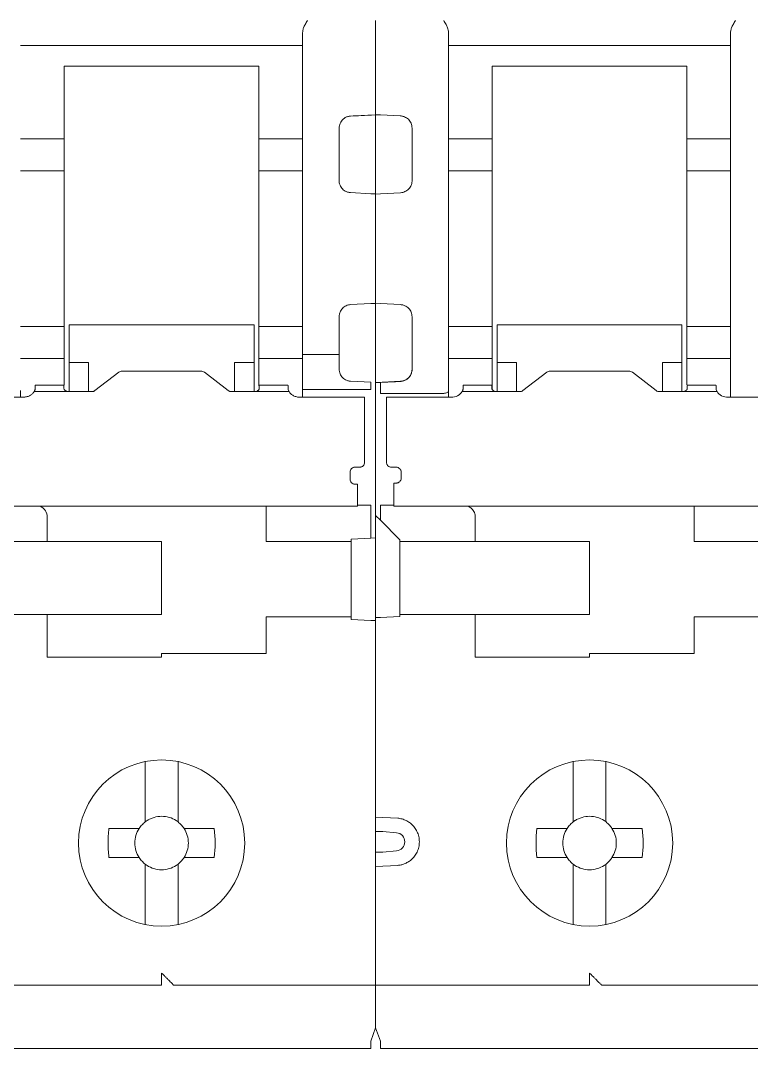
# Model space of a CAD drawing. Header units: millimetres. Extents: x 1359 to 3577, y 1336 to 3557.
# Drawn here: x 1697.07 to 1727.13, y 2922.51 to 2964.79 of the extents above; entities that cross this region are included whole.
import ezdxf

# ---------------------------------------------------------------- set-up
doc = ezdxf.new("R2010")
doc.units = ezdxf.units.MM
doc.layers.add('000-PI-Oprema', color=30, linetype='Continuous', lineweight=5)

msp = doc.modelspace()

# ---------------------------------------------------------------- linework, layer by layer
at = {"layer": '000-PI-Oprema', "color": 0, "lineweight": 0}
for p, q in [((1708.671, 2963.758), (1697.071, 2963.758)), ((1714.671, 2963.758), (1726.271, 2963.758)), ((1698.871, 2962.088), (1698.871, 2962.912)), ((1706.871, 2962.912), (1698.871, 2962.912)), ((1706.871, 2962.912), (1706.871, 2962.088)), ((1716.471, 2962.912), (1724.471, 2962.912)), ((1698.871, 2962.088), (1698.871, 2959.923)), ((1706.871, 2959.923), (1706.871, 2962.088)), ((1711.717, 2960.913), (1711.689, 2960.914)), ((1711.871, 2960.908), (1711.717, 2960.913)), ((1712.697, 2960.867), (1711.871, 2960.91)), ((1711.871, 2960.908), (1711.871, 2960.91)), ((1712.697, 2960.861), (1712.697, 2960.867)), ((1711.671, 2957.654), (1711.671, 2960.531)), ((1711.671, 2960.53), (1711.671, 2957.656)), ((1697.071, 2959.923), (1698.871, 2959.923)), ((1698.871, 2959.923), (1698.871, 2958.612)), ((1706.871, 2958.612), (1706.871, 2959.923)), ((1706.871, 2959.923), (1708.671, 2959.923)), ((1714.671, 2959.923), (1716.471, 2959.923)), ((1726.271, 2959.923), (1724.471, 2959.923)), ((1698.871, 2958.612), (1697.071, 2958.612)), ((1698.871, 2958.612), (1698.871, 2952.2)), ((1706.871, 2952.2), (1706.871, 2958.612)), ((1708.671, 2958.612), (1706.871, 2958.612)), ((1714.671, 2958.612), (1716.471, 2958.612)), ((1724.471, 2958.612), (1726.271, 2958.612)), ((1710.645, 2957.71), (1711.471, 2957.667)), ((1711.871, 2957.665), (1712.697, 2957.708)), ((1711.471, 2957.667), (1711.671, 2957.656)), ((1711.671, 2957.654), (1711.871, 2957.665)), ((1711.471, 2953.146), (1710.645, 2953.103)), ((1711.671, 2953.156), (1711.471, 2953.146)), ((1711.871, 2953.148), (1711.671, 2953.158)), ((1711.671, 2952.106), (1711.671, 2953.158)), ((1711.671, 2953.156), (1711.671, 2951.983)), ((1712.697, 2953.104), (1711.871, 2953.148)), ((1697.071, 2952.2), (1698.871, 2952.2)), ((1698.871, 2952.2), (1698.871, 2950.89)), ((1699.071, 2950.726), (1699.071, 2952.277)), ((1699.071, 2952.277), (1706.671, 2952.277)), ((1706.671, 2952.277), (1706.671, 2950.726)), ((1706.871, 2952.278), (1706.866, 2952.278)), ((1706.871, 2950.89), (1706.871, 2952.2)), ((1706.871, 2952.2), (1708.671, 2952.2)), ((1714.671, 2952.2), (1716.471, 2952.2)), ((1716.671, 2952.277), (1716.671, 2950.726)), ((1724.271, 2952.277), (1716.671, 2952.277)), ((1724.271, 2950.726), (1724.271, 2952.277)), ((1726.271, 2952.2), (1724.471, 2952.2)), ((1710.171, 2951.056), (1708.671, 2951.056)), ((1698.871, 2950.89), (1697.071, 2950.89)), ((1698.871, 2950.89), (1698.871, 2949.786)), ((1699.071, 2950.726), (1699.871, 2950.726)), ((1699.071, 2949.524), (1699.071, 2950.726)), ((1699.871, 2950.726), (1699.871, 2949.524)), ((1705.871, 2950.726), (1706.671, 2950.726)), ((1705.871, 2949.524), (1705.871, 2950.726)), ((1706.671, 2950.726), (1706.671, 2949.524)), ((1706.871, 2949.765), (1706.871, 2950.89)), ((1706.871, 2950.89), (1708.671, 2950.89)), ((1716.471, 2950.89), (1714.671, 2950.89)), ((1716.471, 2949.606), (1716.471, 2950.89)), ((1717.471, 2950.726), (1716.671, 2950.726)), ((1716.671, 2949.524), (1716.671, 2950.726)), ((1717.471, 2949.524), (1717.471, 2950.726)), ((1724.271, 2950.726), (1723.471, 2950.726)), ((1723.471, 2949.524), (1723.471, 2950.726)), ((1724.271, 2950.726), (1724.271, 2949.524)), ((1724.471, 2949.799), (1724.471, 2950.89)), ((1724.471, 2950.89), (1726.271, 2950.89)), ((1700.13, 2949.569), (1701.113, 2950.322)), ((1701.254, 2950.367), (1704.488, 2950.367)), ((1704.63, 2950.322), (1705.613, 2949.569)), ((1717.73, 2949.569), (1718.713, 2950.322)), ((1718.854, 2950.367), (1722.088, 2950.367)), ((1722.23, 2950.322), (1723.213, 2949.569)), ((1697.671, 2949.701), (1697.671, 2949.779)), ((1698.654, 2949.797), (1697.871, 2949.797)), ((1698.854, 2949.779), (1698.854, 2949.701)), ((1706.888, 2949.701), (1706.888, 2949.779)), ((1707.872, 2949.797), (1707.088, 2949.797)), ((1708.072, 2949.779), (1708.072, 2949.701)), ((1708.671, 2949.306), (1708.671, 2949.729)), ((1710.645, 2949.953), (1711.471, 2949.91)), ((1711.689, 2949.898), (1712.697, 2949.951)), ((1711.871, 2949.902), (1711.871, 2949.904)), ((1712.697, 2949.945), (1712.697, 2949.951)), ((1715.271, 2949.701), (1715.271, 2949.779)), ((1716.254, 2949.797), (1715.471, 2949.797)), ((1716.454, 2949.779), (1716.454, 2949.701)), ((1724.488, 2949.779), (1724.488, 2949.701)), ((1725.472, 2949.797), (1724.688, 2949.797)), ((1725.672, 2949.779), (1725.672, 2949.701)), ((1726.271, 2949.306), (1726.271, 2949.729)), ((1690.972, 2949.294), (1697.171, 2949.294)), ((1697.071, 2949.577), (1697.071, 2949.294)), ((1697.629, 2949.524), (1699.054, 2949.524)), ((1699.988, 2949.524), (1699.054, 2949.524)), ((1706.688, 2949.524), (1705.754, 2949.524)), ((1708.113, 2949.524), (1706.688, 2949.524)), ((1708.572, 2949.294), (1711.221, 2949.294)), ((1711.471, 2949.61), (1708.671, 2949.61)), ((1711.221, 2949.294), (1711.221, 2948.682)), ((1714.471, 2949.454), (1711.871, 2949.454)), ((1712.121, 2948.682), (1712.121, 2949.294)), ((1712.121, 2949.294), (1714.771, 2949.294)), ((1714.671, 2949.577), (1714.671, 2949.294)), ((1716.654, 2949.524), (1715.229, 2949.524)), ((1716.654, 2949.524), (1717.588, 2949.524)), ((1723.354, 2949.524), (1724.288, 2949.524)), ((1725.713, 2949.524), (1724.288, 2949.524)), ((1726.172, 2949.294), (1732.371, 2949.294)), ((1711.221, 2946.616), (1711.221, 2948.025)), ((1712.121, 2948.025), (1712.121, 2946.616)), ((1711.021, 2946.417), (1710.821, 2946.417)), ((1712.521, 2946.417), (1712.321, 2946.417)), ((1710.621, 2946.217), (1710.621, 2945.919)), ((1711.671, 2946.023), (1711.671, 2945.856)), ((1711.671, 2945.706), (1711.671, 2946.023)), ((1712.721, 2945.968), (1712.721, 2946.217)), ((1710.821, 2945.719), (1710.921, 2945.719)), ((1710.921, 2945.63), (1710.921, 2945.719)), ((1711.671, 2945.706), (1711.671, 2943.509)), ((1711.671, 2944.432), (1711.671, 2945.706)), ((1712.421, 2945.763), (1712.521, 2945.763)), ((1712.421, 2945.719), (1712.421, 2945.763)), ((1712.421, 2945.719), (1712.421, 2945.63)), ((1681.321, 2944.809), (1706.821, 2944.809)), ((1706.821, 2944.808), (1710.922, 2944.808)), ((1707.171, 2944.808), (1707.171, 2943.356)), ((1711.471, 2944.856), (1710.921, 2944.856)), ((1711.471, 2944.856), (1711.471, 2943.498)), ((1712.421, 2944.856), (1711.871, 2944.856)), ((1712.421, 2944.808), (1716.521, 2944.808)), ((1716.521, 2944.809), (1742.021, 2944.809)), ((1724.771, 2943.356), (1724.771, 2944.809)), ((1698.171, 2943.356), (1698.171, 2944.356)), ((1711.671, 2940.256), (1711.671, 2944.432)), ((1711.671, 2944.432), (1711.871, 2944.232)), ((1711.871, 2944.232), (1711.871, 2944.356)), ((1711.871, 2944.232), (1712.671, 2943.432)), ((1715.771, 2943.356), (1715.771, 2944.356)), ((1695.071, 2943.356), (1698.171, 2943.356)), ((1698.571, 2943.356), (1698.171, 2943.356)), ((1702.871, 2943.356), (1698.571, 2943.356)), ((1702.871, 2940.356), (1702.871, 2943.356)), ((1707.571, 2943.356), (1707.171, 2943.356)), ((1707.571, 2943.356), (1710.671, 2943.356)), ((1710.671, 2943.456), (1711.471, 2943.498)), ((1710.671, 2943.356), (1710.671, 2943.456)), ((1710.671, 2940.256), (1710.671, 2943.356)), ((1711.671, 2943.509), (1711.471, 2943.498)), ((1711.671, 2943.509), (1711.671, 2940.104)), ((1712.671, 2943.432), (1712.671, 2943.356)), ((1715.771, 2943.356), (1712.671, 2943.356)), ((1712.671, 2943.356), (1712.671, 2940.356)), ((1715.771, 2943.356), (1716.171, 2943.356)), ((1716.171, 2943.356), (1720.471, 2943.356)), ((1720.471, 2943.356), (1720.471, 2940.356)), ((1725.171, 2943.356), (1724.771, 2943.356)), ((1725.171, 2943.356), (1728.271, 2943.356)), ((1711.671, 2941.256), (1711.666, 2941.261)), ((1711.676, 2941.056), (1711.671, 2941.056)), ((1698.171, 2940.356), (1695.071, 2940.356)), ((1698.171, 2938.606), (1698.171, 2940.356)), ((1698.171, 2940.356), (1698.571, 2940.356)), ((1698.571, 2940.356), (1702.871, 2940.356)), ((1707.571, 2940.256), (1707.171, 2940.256)), ((1707.171, 2938.756), (1707.171, 2940.256)), ((1707.571, 2940.256), (1710.671, 2940.256)), ((1710.671, 2940.156), (1710.671, 2940.256)), ((1711.471, 2940.114), (1710.671, 2940.156)), ((1711.671, 2940.104), (1711.471, 2940.114)), ((1711.671, 2940.228), (1711.871, 2940.238)), ((1711.671, 2940.228), (1711.671, 2932.333)), ((1711.671, 2940.104), (1711.671, 2925.956)), ((1712.671, 2940.28), (1711.871, 2940.238)), ((1712.671, 2940.356), (1712.671, 2940.28)), ((1715.771, 2940.356), (1712.671, 2940.356)), ((1715.771, 2938.606), (1715.771, 2940.356)), ((1715.771, 2940.356), (1716.171, 2940.356)), ((1720.471, 2940.356), (1716.171, 2940.356)), ((1725.171, 2940.256), (1724.771, 2940.256)), ((1724.771, 2940.256), (1724.771, 2938.756)), ((1728.271, 2940.256), (1725.171, 2940.256)), ((1702.871, 2938.756), (1702.871, 2938.606)), ((1702.871, 2938.756), (1707.171, 2938.756)), ((1720.471, 2938.756), (1720.471, 2938.606)), ((1724.771, 2938.756), (1720.471, 2938.756)), ((1702.871, 2938.606), (1698.171, 2938.606)), ((1720.471, 2938.606), (1715.771, 2938.606)), ((1711.666, 2936.251), (1711.671, 2936.256)), ((1711.671, 2936.456), (1711.676, 2936.456)), ((1702.196, 2934.307), (1702.196, 2934.232)), ((1702.196, 2934.232), (1702.196, 2932.113)), ((1703.546, 2934.232), (1703.546, 2934.307)), ((1703.546, 2931.825), (1703.546, 2934.232)), ((1719.796, 2934.295), (1719.796, 2934.232)), ((1719.796, 2934.232), (1719.796, 2932.113)), ((1721.146, 2934.232), (1721.146, 2934.295)), ((1721.146, 2932.113), (1721.146, 2934.232)), ((1711.671, 2932.159), (1711.671, 2932.332)), ((1712.581, 2931.978), (1711.671, 2932.016)), ((1719.796, 2932.113), (1719.796, 2931.825)), ((1721.146, 2932.113), (1721.146, 2931.825)), ((1700.707, 2931.556), (1701.565, 2931.556)), ((1705.035, 2931.556), (1704.177, 2931.556)), ((1718.307, 2931.556), (1719.165, 2931.556)), ((1722.635, 2931.556), (1721.777, 2931.556)), ((1711.671, 2930.584), (1711.671, 2931.429)), ((1711.971, 2931.429), (1712.529, 2931.38)), ((1712.529, 2930.633), (1711.971, 2930.584)), ((1701.565, 2930.356), (1700.707, 2930.356)), ((1705.035, 2930.356), (1704.177, 2930.356)), ((1719.165, 2930.356), (1718.307, 2930.356)), ((1722.635, 2930.356), (1721.777, 2930.356)), ((1702.196, 2929.8), (1702.196, 2927.68)), ((1703.546, 2927.68), (1703.546, 2929.8)), ((1711.671, 2929.997), (1712.581, 2930.035)), ((1719.796, 2930.088), (1719.796, 2929.8)), ((1719.796, 2929.8), (1719.796, 2927.68)), ((1721.146, 2930.088), (1721.146, 2929.8)), ((1721.146, 2927.68), (1721.146, 2929.8)), ((1711.671, 2929.68), (1711.671, 2929.734)), ((1711.671, 2929.68), (1711.671, 2925.956)), ((1702.196, 2927.68), (1702.196, 2927.606)), ((1703.546, 2927.606), (1703.546, 2927.68)), ((1719.796, 2927.68), (1719.796, 2927.606)), ((1721.146, 2927.606), (1721.146, 2927.68)), ((1711.671, 2925.956), (1711.671, 2923.356)), ((1711.671, 2925.956), (1711.671, 2923.356)), ((1702.871, 2925.106), (1694.071, 2925.106)), ((1711.671, 2925.106), (1703.371, 2925.106)), ((1711.671, 2925.106), (1720.471, 2925.106)), ((1729.271, 2925.106), (1720.971, 2925.106)), ((1711.671, 2923.356), (1711.471, 2922.806)), ((1711.671, 2923.356), (1711.871, 2922.807)), ((1699.071, 2922.506), (1694.271, 2922.506)), ((1699.071, 2922.506), (1706.691, 2922.506)), ((1711.471, 2922.506), (1706.691, 2922.506)), ((1716.671, 2922.506), (1711.871, 2922.506)), ((1724.291, 2922.506), (1716.671, 2922.506)), ((1729.071, 2922.506), (1724.291, 2922.506))]:
    msp.add_line(p, q, dxfattribs=at)
at = {"layer": '000-PI-Oprema', "color": 0, "lineweight": 0, "flags": 128}
msp.add_lwpolyline([(1714.671, 2949.577), (1714.667, 2949.553), (1714.656, 2949.53), (1714.638, 2949.509), (1714.613, 2949.49), (1714.582, 2949.475), (1714.548, 2949.464), (1714.51, 2949.457), (1714.471, 2949.454)], dxfattribs=at)
at = {"layer": '000-PI-Oprema', "color": 0, "lineweight": 0}
for centre in [(1702.871, 2930.956), (1720.471, 2930.956)]:
    msp.add_circle(centre, 3.418, dxfattribs=at)
for centre, radius, start, end in [((1697.671, 2944.356), 0.5, 0, 64.7859), ((1702.871, 2930.956), 1.1, 136.9319, 146.9443), ((1702.871, 2930.956), 1.1, 135, 136.9319), ((1702.871, 2930.956), 1.1, 133.0681, 135), ((1702.871, 2930.956), 1.1, 123.0557, 133.0681), ((1702.871, 2930.956), 1.1, 46.9319, 56.9443), ((1702.871, 2930.956), 1.1, 45, 46.9319), ((1702.871, 2930.956), 1.1, 43.0681, 45), ((1702.871, 2930.956), 1.1, 33.0557, 43.0681), ((1720.471, 2930.956), 1.1, 136.9319, 146.9443), ((1720.471, 2930.956), 1.1, 135, 136.9319), ((1720.471, 2930.956), 1.1, 133.0681, 135), ((1720.471, 2930.956), 1.1, 123.0557, 133.0681), ((1720.471, 2930.956), 1.1, 46.9319, 56.9443), ((1720.471, 2930.956), 1.1, 33.0557, 43.0681), ((1702.871, 2930.956), 1.1, 213.0557, 223.0681), ((1702.871, 2930.956), 1.1, 316.9319, 326.9443), ((1720.471, 2930.956), 1.1, 213.0557, 223.0681), ((1720.471, 2930.956), 1.1, 316.9319, 326.9443), ((1702.871, 2930.956), 1.1, 223.0681, 225), ((1702.871, 2930.956), 1.1, 225, 226.9319), ((1702.871, 2930.956), 1.1, 226.9319, 236.9443), ((1702.871, 2930.956), 1.1, 303.0557, 313.0681), ((1702.871, 2930.956), 1.1, 313.0681, 315), ((1702.871, 2930.956), 1.1, 315, 316.9319), ((1720.471, 2930.956), 1.1, 223.0681, 225), ((1720.471, 2930.956), 1.1, 225, 226.9319), ((1720.471, 2930.956), 1.1, 226.9319, 236.9443), ((1720.471, 2930.956), 1.1, 303.0557, 313.0681), ((1720.471, 2930.956), 1.1, 315, 316.9319)]:
    msp.add_arc(centre, radius, start, end, dxfattribs=at)
for points, knots in [([(1708.671, 2964.299), (1708.672, 2964.32), (1708.674, 2964.364), (1708.689, 2964.43), (1708.71, 2964.496), (1708.74, 2964.563), (1708.791, 2964.662), (1708.838, 2964.737), (1708.871, 2964.789)], [0, 0, 0, 0, 0.117336, 0.242611, 0.377617, 0.505972, 0.652001, 1, 1, 1, 1]), ([(1711.671, 2964.789), (1711.671, 2964.757), (1711.671, 2964.693), (1711.671, 2964.597), (1711.671, 2964.502), (1711.671, 2964.375), (1711.671, 2964.219), (1711.671, 2964.042), (1711.671, 2963.882), (1711.671, 2963.745), (1711.671, 2963.63), (1711.671, 2963.575), (1711.671, 2963.547)], [0, 0, 0, 0, 0.061391, 0.122427, 0.18342, 0.24468, 0.372209, 0.500076, 0.627605, 0.755472, 0.877481, 1, 1, 1, 1]), ([(1711.671, 2963.547), (1711.671, 2963.561), (1711.671, 2963.587), (1711.671, 2963.634), (1711.671, 2963.687), (1711.671, 2963.767), (1711.671, 2963.882), (1711.671, 2964.042), (1711.671, 2964.218), (1711.671, 2964.405), (1711.671, 2964.596), (1711.671, 2964.725), (1711.671, 2964.789)], [0, 0, 0, 0, 0.061391, 0.122427, 0.18342, 0.24468, 0.372209, 0.500076, 0.627605, 0.755472, 0.877481, 1, 1, 1, 1]), ([(1714.471, 2964.789), (1714.505, 2964.736), (1714.552, 2964.662), (1714.603, 2964.563), (1714.637, 2964.485), (1714.664, 2964.398), (1714.669, 2964.331), (1714.671, 2964.299)], [0, 0, 0, 0, 0.350015, 0.493309, 0.624855, 0.821183, 1, 1, 1, 1]), ([(1726.271, 2964.299), (1726.272, 2964.32), (1726.274, 2964.364), (1726.289, 2964.43), (1726.31, 2964.496), (1726.34, 2964.563), (1726.391, 2964.662), (1726.438, 2964.737), (1726.471, 2964.789)], [0, 0, 0, 0, 0.117446, 0.242847, 0.378002, 0.506391, 0.652474, 1, 1, 1, 1]), ([(1708.671, 2964.145), (1708.671, 2964.155), (1708.671, 2964.174), (1708.671, 2964.21), (1708.671, 2964.252), (1708.671, 2964.283), (1708.671, 2964.299)], [0, 0, 0, 0, 0.251193, 0.5, 0.748807, 1, 1, 1, 1]), ([(1708.671, 2961.083), (1708.671, 2961.167), (1708.671, 2961.333), (1708.671, 2961.575), (1708.671, 2961.81), (1708.671, 2962.037), (1708.671, 2962.257), (1708.671, 2962.47), (1708.671, 2962.676), (1708.671, 2962.94), (1708.671, 2963.249), (1708.671, 2963.585), (1708.671, 2963.889), (1708.671, 2964.06), (1708.671, 2964.145)], [0, 0, 0, 0, 0.062754, 0.125301, 0.187708, 0.250043, 0.312375, 0.374772, 0.437302, 0.500033, 0.625237, 0.749935, 0.874674, 1, 1, 1, 1]), ([(1714.671, 2964.145), (1714.671, 2964.105), (1714.671, 2964.024), (1714.671, 2963.893), (1714.671, 2963.753), (1714.671, 2963.606), (1714.671, 2963.45), (1714.671, 2963.285), (1714.671, 2963.113), (1714.671, 2962.872), (1714.671, 2962.553), (1714.671, 2962.142), (1714.671, 2961.705), (1714.671, 2961.392), (1714.671, 2961.235)], [0, 0, 0, 0, 0.062736, 0.125281, 0.187695, 0.250043, 0.312387, 0.374792, 0.437318, 0.500031, 0.625212, 0.749931, 0.874692, 1, 1, 1, 1]), ([(1726.271, 2964.145), (1726.271, 2964.155), (1726.271, 2964.174), (1726.271, 2964.21), (1726.271, 2964.252), (1726.271, 2964.283), (1726.271, 2964.299)], [0, 0, 0, 0, 0.251193, 0.5, 0.748807, 1, 1, 1, 1]), ([(1726.271, 2961.083), (1726.271, 2961.167), (1726.271, 2961.333), (1726.271, 2961.575), (1726.271, 2961.81), (1726.271, 2962.037), (1726.271, 2962.257), (1726.271, 2962.47), (1726.271, 2962.676), (1726.271, 2962.94), (1726.271, 2963.249), (1726.271, 2963.585), (1726.271, 2963.889), (1726.271, 2964.06), (1726.271, 2964.145)], [0, 0, 0, 0, 0.062754, 0.125301, 0.187708, 0.250043, 0.312375, 0.374772, 0.437302, 0.500033, 0.625237, 0.749935, 0.874674, 1, 1, 1, 1]), ([(1711.671, 2963.547), (1711.671, 2963.511), (1711.671, 2963.437), (1711.671, 2963.317), (1711.671, 2963.191), (1711.671, 2963.057), (1711.671, 2962.915), (1711.671, 2962.766), (1711.671, 2962.61), (1711.671, 2962.392), (1711.671, 2962.104), (1711.671, 2961.731), (1711.671, 2961.336), (1711.671, 2961.054), (1711.671, 2960.912)], [0, 0, 0, 0, 0.062728, 0.125272, 0.18769, 0.250045, 0.312396, 0.374803, 0.437328, 0.500029, 0.625194, 0.749922, 0.874696, 1, 1, 1, 1]), ([(1711.671, 2960.914), (1711.671, 2960.985), (1711.671, 2961.128), (1711.671, 2961.334), (1711.671, 2961.535), (1711.671, 2961.73), (1711.671, 2961.918), (1711.671, 2962.101), (1711.671, 2962.277), (1711.671, 2962.504), (1711.671, 2962.77), (1711.671, 2963.06), (1711.671, 2963.323), (1711.671, 2963.472), (1711.671, 2963.547)], [0, 0, 0, 0, 0.062728, 0.125271, 0.18769, 0.250045, 0.312396, 0.374804, 0.437328, 0.500029, 0.625194, 0.749922, 0.874696, 1, 1, 1, 1]), ([(1716.471, 2962.912), (1716.471, 2962.871), (1716.471, 2962.788), (1716.471, 2962.67), (1716.471, 2962.557), (1716.471, 2962.414), (1716.471, 2962.249), (1716.471, 2962.141), (1716.471, 2962.088)], [0, 0, 0, 0, 0.125424, 0.250193, 0.374902, 0.500146, 0.749703, 1, 1, 1, 1]), ([(1724.471, 2962.088), (1724.471, 2962.114), (1724.471, 2962.166), (1724.471, 2962.254), (1724.471, 2962.348), (1724.471, 2962.483), (1724.471, 2962.667), (1724.471, 2962.83), (1724.471, 2962.912)], [0, 0, 0, 0, 0.125424, 0.250193, 0.374902, 0.500146, 0.749703, 1, 1, 1, 1]), ([(1724.471, 2959.923), (1724.471, 2959.994), (1724.471, 2960.136), (1724.471, 2960.342), (1724.471, 2960.543), (1724.471, 2960.739), (1724.471, 2960.929), (1724.471, 2961.175), (1724.471, 2961.467), (1724.471, 2961.794), (1724.471, 2961.99), (1724.471, 2962.088)], [0, 0, 0, 0, 0.083508, 0.166833, 0.25006, 0.333277, 0.416572, 0.500032, 0.666688, 0.83311, 1, 1, 1, 1]), ([(1708.671, 2959.69), (1708.671, 2959.761), (1708.671, 2959.903), (1708.671, 2960.111), (1708.671, 2960.315), (1708.671, 2960.514), (1708.671, 2960.709), (1708.671, 2960.899), (1708.671, 2961.022), (1708.671, 2961.083)], [0, 0, 0, 0, 0.143512, 0.28637, 0.428834, 0.571166, 0.71363, 0.856488, 1, 1, 1, 1]), ([(1714.671, 2961.235), (1714.671, 2961.171), (1714.671, 2961.044), (1714.671, 2960.845), (1714.671, 2960.643), (1714.671, 2960.435), (1714.671, 2960.223), (1714.671, 2960.006), (1714.671, 2959.784), (1714.671, 2959.633), (1714.671, 2959.558)], [0, 0, 0, 0, 0.12575, 0.250858, 0.375537, 0.5, 0.624463, 0.749142, 0.87425, 1, 1, 1, 1]), ([(1726.271, 2959.69), (1726.271, 2959.761), (1726.271, 2959.903), (1726.271, 2960.111), (1726.271, 2960.315), (1726.271, 2960.514), (1726.271, 2960.709), (1726.271, 2960.899), (1726.271, 2961.022), (1726.271, 2961.083)], [0, 0, 0, 0, 0.143512, 0.28637, 0.428834, 0.571166, 0.71363, 0.856488, 1, 1, 1, 1]), ([(1710.645, 2960.86), (1710.627, 2960.858), (1710.589, 2960.855), (1710.533, 2960.842), (1710.478, 2960.823), (1710.423, 2960.796), (1710.371, 2960.762), (1710.316, 2960.715), (1710.258, 2960.648), (1710.21, 2960.561), (1710.177, 2960.462), (1710.173, 2960.394), (1710.171, 2960.36)], [0, 0, 0, 0, 0.067869, 0.138425, 0.211987, 0.288836, 0.369219, 0.453352, 0.573685, 0.721104, 0.860335, 1, 1, 1, 1]), ([(1712.697, 2960.867), (1712.717, 2960.865), (1712.756, 2960.862), (1712.812, 2960.849), (1712.878, 2960.825), (1712.95, 2960.786), (1713.024, 2960.727), (1713.087, 2960.653), (1713.134, 2960.566), (1713.165, 2960.47), (1713.169, 2960.403), (1713.171, 2960.369)], [0, 0, 0, 0, 0.071618, 0.143308, 0.216363, 0.334035, 0.455285, 0.587191, 0.721903, 0.860899, 1, 1, 1, 1]), ([(1710.171, 2960.36), (1710.171, 2960.295), (1710.171, 2960.163), (1710.171, 2959.962), (1710.171, 2959.825), (1710.171, 2959.757)], [0, 0, 0, 0, 0.333419, 0.666581, 1, 1, 1, 1]), ([(1716.471, 2959.923), (1716.471, 2959.874), (1716.471, 2959.776), (1716.471, 2959.56), (1716.471, 2959.321), (1716.471, 2959.076), (1716.471, 2958.856), (1716.471, 2958.691), (1716.471, 2958.635), (1716.471, 2958.612)], [0, 0, 0, 0, 0.150243, 0.300485, 0.450729, 0.600973, 0.751216, 0.901461, 1, 1, 1, 1]), ([(1724.471, 2959.923), (1724.471, 2959.874), (1724.471, 2959.776), (1724.471, 2959.56), (1724.471, 2959.321), (1724.471, 2959.076), (1724.471, 2958.856), (1724.471, 2958.691), (1724.471, 2958.635), (1724.471, 2958.612)], [0, 0, 0, 0, 0.150243, 0.300485, 0.450729, 0.600973, 0.751216, 0.901461, 1, 1, 1, 1]), ([(1708.671, 2951.123), (1708.671, 2951.237), (1708.671, 2951.465), (1708.671, 2951.81), (1708.671, 2952.158), (1708.671, 2952.508), (1708.671, 2952.862), (1708.671, 2953.459), (1708.671, 2954.306), (1708.671, 2955.406), (1708.671, 2956.506), (1708.671, 2957.473), (1708.671, 2958.305), (1708.671, 2959.005), (1708.671, 2959.461), (1708.671, 2959.69)], [0, 0, 0, 0, 0.041431, 0.082793, 0.124119, 0.165441, 0.206793, 0.248207, 0.374079, 0.500012, 0.625883, 0.751817, 0.834548, 0.917188, 1, 1, 1, 1]), ([(1710.171, 2959.757), (1710.171, 2959.655), (1710.171, 2959.452), (1710.171, 2959.145), (1710.171, 2958.835), (1710.171, 2958.523), (1710.171, 2958.314), (1710.171, 2958.209)], [0, 0, 0, 0, 0.200123, 0.400061, 0.599939, 0.799877, 1, 1, 1, 1]), ([(1713.171, 2958.207), (1713.171, 2958.327), (1713.171, 2958.566), (1713.171, 2958.921), (1713.171, 2959.274), (1713.171, 2959.506), (1713.171, 2959.622)], [0, 0, 0, 0, 0.2501, 0.5, 0.7499, 1, 1, 1, 1]), ([(1714.671, 2959.558), (1714.671, 2959.447), (1714.671, 2959.225), (1714.671, 2958.89), (1714.671, 2958.552), (1714.671, 2958.212), (1714.671, 2957.87), (1714.671, 2957.291), (1714.671, 2956.471), (1714.671, 2955.406), (1714.671, 2954.342), (1714.671, 2953.406), (1714.671, 2952.6), (1714.671, 2951.921), (1714.671, 2951.477), (1714.671, 2951.255)], [0, 0, 0, 0, 0.041447, 0.082829, 0.124176, 0.16552, 0.206891, 0.248321, 0.374134, 0.500011, 0.625824, 0.751702, 0.834467, 0.91715, 1, 1, 1, 1]), ([(1726.271, 2951.123), (1726.271, 2951.237), (1726.271, 2951.465), (1726.271, 2951.81), (1726.271, 2952.158), (1726.271, 2952.508), (1726.271, 2952.862), (1726.271, 2953.459), (1726.271, 2954.306), (1726.271, 2955.406), (1726.271, 2956.506), (1726.271, 2957.473), (1726.271, 2958.305), (1726.271, 2959.005), (1726.271, 2959.461), (1726.271, 2959.69)], [0, 0, 0, 0, 0.041431, 0.082793, 0.124119, 0.165441, 0.206793, 0.248207, 0.374079, 0.500012, 0.625883, 0.751817, 0.834548, 0.917188, 1, 1, 1, 1]), ([(1716.471, 2958.612), (1716.471, 2958.529), (1716.471, 2958.362), (1716.471, 2958.107), (1716.471, 2957.85), (1716.471, 2957.59), (1716.471, 2957.327), (1716.471, 2956.88), (1716.471, 2956.24), (1716.471, 2955.406), (1716.471, 2954.573), (1716.471, 2953.844), (1716.471, 2953.222), (1716.471, 2952.703), (1716.471, 2952.368), (1716.471, 2952.2)], [0, 0, 0, 0, 0.041319, 0.082538, 0.123706, 0.164869, 0.206076, 0.247373, 0.373654, 0.500018, 0.626299, 0.752662, 0.835118, 0.917437, 1, 1, 1, 1]), ([(1724.471, 2958.612), (1724.471, 2957.605), (1724.471, 2956.506), (1724.471, 2954.307), (1724.471, 2953.208), (1724.471, 2952.2)], [0, 0, 0, 0, 0.5, 0.5, 1, 1, 1, 1]), ([(1710.645, 2957.71), (1710.624, 2957.712), (1710.582, 2957.715), (1710.521, 2957.731), (1710.453, 2957.757), (1710.38, 2957.799), (1710.308, 2957.862), (1710.249, 2957.936), (1710.205, 2958.021), (1710.176, 2958.113), (1710.173, 2958.177), (1710.171, 2958.209)], [0, 0, 0, 0, 0.082209, 0.16366, 0.245689, 0.369303, 0.493372, 0.618767, 0.744744, 0.872104, 1, 1, 1, 1]), ([(1713.171, 2958.207), (1713.171, 2958.186), (1713.169, 2958.144), (1713.156, 2958.081), (1713.133, 2958.01), (1713.094, 2957.935), (1713.035, 2957.86), (1712.963, 2957.797), (1712.881, 2957.75), (1712.791, 2957.718), (1712.729, 2957.711), (1712.697, 2957.708)], [0, 0, 0, 0, 0.085507, 0.170147, 0.255273, 0.381189, 0.506725, 0.630753, 0.754527, 0.877113, 1, 1, 1, 1]), ([(1711.671, 2957.656), (1711.671, 2957.55), (1711.671, 2957.338), (1711.671, 2957.017), (1711.671, 2956.697), (1711.671, 2956.375), (1711.671, 2956.053), (1711.671, 2955.73), (1711.671, 2955.326), (1711.671, 2954.841), (1711.671, 2954.276), (1711.671, 2953.714), (1711.671, 2953.342), (1711.671, 2953.156)], [0, 0, 0, 0, 0.071572, 0.143012, 0.214372, 0.285701, 0.357051, 0.428472, 0.500015, 0.625079, 0.749917, 0.8748, 1, 1, 1, 1]), ([(1711.671, 2953.158), (1711.671, 2953.264), (1711.671, 2953.477), (1711.671, 2953.796), (1711.671, 2954.117), (1711.671, 2954.438), (1711.671, 2954.76), (1711.671, 2955.083), (1711.671, 2955.487), (1711.671, 2955.972), (1711.671, 2956.535), (1711.671, 2957.097), (1711.671, 2957.468), (1711.671, 2957.654)], [0, 0, 0, 0, 0.071572, 0.143012, 0.214372, 0.285701, 0.357051, 0.428472, 0.500015, 0.625079, 0.749917, 0.8748, 1, 1, 1, 1]), ([(1710.171, 2952.603), (1710.172, 2952.625), (1710.174, 2952.667), (1710.186, 2952.73), (1710.21, 2952.801), (1710.249, 2952.876), (1710.308, 2952.951), (1710.38, 2953.013), (1710.462, 2953.06), (1710.551, 2953.093), (1710.614, 2953.099), (1710.645, 2953.103)], [0, 0, 0, 0, 0.085573, 0.170275, 0.255463, 0.381339, 0.506835, 0.630803, 0.754517, 0.877108, 1, 1, 1, 1]), ([(1712.697, 2953.104), (1712.718, 2953.103), (1712.76, 2953.099), (1712.821, 2953.083), (1712.89, 2953.057), (1712.963, 2953.015), (1713.035, 2952.953), (1713.094, 2952.878), (1713.138, 2952.793), (1713.166, 2952.701), (1713.17, 2952.637), (1713.171, 2952.605)], [0, 0, 0, 0, 0.082205, 0.163652, 0.245679, 0.369354, 0.493482, 0.618917, 0.744935, 0.872201, 1, 1, 1, 1]), ([(1710.171, 2952.603), (1710.171, 2952.499), (1710.171, 2952.289), (1710.171, 2951.977), (1710.171, 2951.668), (1710.171, 2951.36), (1710.171, 2951.157), (1710.171, 2951.056)], [0, 0, 0, 0, 0.200123, 0.400061, 0.599939, 0.799877, 1, 1, 1, 1]), ([(1713.171, 2951.19), (1713.171, 2951.306), (1713.171, 2951.539), (1713.171, 2951.892), (1713.171, 2952.247), (1713.171, 2952.486), (1713.171, 2952.605)], [0, 0, 0, 0, 0.2501, 0.5, 0.7499, 1, 1, 1, 1]), ([(1716.471, 2952.2), (1716.471, 2952.178), (1716.471, 2952.122), (1716.471, 2951.957), (1716.471, 2951.737), (1716.471, 2951.492), (1716.471, 2951.252), (1716.471, 2951.036), (1716.471, 2950.939), (1716.471, 2950.89)], [0, 0, 0, 0, 0.098539, 0.248784, 0.399027, 0.54927, 0.699515, 0.849757, 1, 1, 1, 1]), ([(1724.471, 2952.2), (1724.471, 2952.178), (1724.471, 2952.122), (1724.471, 2951.957), (1724.471, 2951.737), (1724.471, 2951.492), (1724.471, 2951.252), (1724.471, 2951.036), (1724.471, 2950.939), (1724.471, 2950.89)], [0, 0, 0, 0, 0.098539, 0.248784, 0.399027, 0.54927, 0.699515, 0.849757, 1, 1, 1, 1]), ([(1711.671, 2950.281), (1711.671, 2950.281), (1711.671, 2950.608), (1711.671, 2950.991), (1711.671, 2951.48), (1711.671, 2951.834), (1711.671, 2952.063), (1711.671, 2952.092), (1711.671, 2952.106)], [0, 0, 0, 0, 0.008736, 0.206989, 0.405242, 0.603494, 0.801747, 1, 1, 1, 1]), ([(1711.671, 2952.006), (1711.671, 2951.992), (1711.671, 2951.964), (1711.671, 2951.742), (1711.671, 2951.394), (1711.671, 2950.937), (1711.671, 2950.554), (1711.671, 2950.283)], [0, 0, 0, 0, 0.201961, 0.403921, 0.605881, 0.807842, 1, 1, 1, 1]), ([(1708.671, 2949.729), (1708.671, 2949.791), (1708.671, 2949.913), (1708.671, 2950.103), (1708.671, 2950.298), (1708.671, 2950.497), (1708.671, 2950.701), (1708.671, 2950.909), (1708.671, 2951.052), (1708.671, 2951.123)], [0, 0, 0, 0, 0.143512, 0.28637, 0.428834, 0.571166, 0.71363, 0.856488, 1, 1, 1, 1]), ([(1710.171, 2951.056), (1710.171, 2950.987), (1710.171, 2950.851), (1710.171, 2950.649), (1710.171, 2950.518), (1710.171, 2950.452)], [0, 0, 0, 0, 0.333419, 0.666581, 1, 1, 1, 1]), ([(1713.171, 2950.443), (1713.171, 2950.504), (1713.171, 2950.625), (1713.171, 2950.811), (1713.171, 2950.999), (1713.171, 2951.126), (1713.171, 2951.19)], [0, 0, 0, 0, 0.25014, 0.5, 0.74986, 1, 1, 1, 1]), ([(1714.671, 2951.255), (1714.671, 2951.179), (1714.671, 2951.028), (1714.671, 2950.807), (1714.671, 2950.59), (1714.671, 2950.378), (1714.671, 2950.17), (1714.671, 2949.967), (1714.671, 2949.769), (1714.671, 2949.641), (1714.671, 2949.577)], [0, 0, 0, 0, 0.12575, 0.250858, 0.375537, 0.5, 0.624463, 0.749142, 0.87425, 1, 1, 1, 1]), ([(1726.271, 2949.729), (1726.271, 2949.791), (1726.271, 2949.913), (1726.271, 2950.103), (1726.271, 2950.298), (1726.271, 2950.497), (1726.271, 2950.701), (1726.271, 2950.909), (1726.271, 2951.052), (1726.271, 2951.123)], [0, 0, 0, 0, 0.143512, 0.28637, 0.428834, 0.571166, 0.71363, 0.856488, 1, 1, 1, 1]), ([(1710.645, 2949.953), (1710.626, 2949.955), (1710.587, 2949.958), (1710.531, 2949.971), (1710.465, 2949.995), (1710.393, 2950.033), (1710.319, 2950.093), (1710.256, 2950.167), (1710.209, 2950.254), (1710.177, 2950.351), (1710.173, 2950.418), (1710.171, 2950.452)], [0, 0, 0, 0, 0.070997, 0.142096, 0.214572, 0.332081, 0.453288, 0.585757, 0.721078, 0.860541, 1, 1, 1, 1]), ([(1712.697, 2949.951), (1712.739, 2949.953), (1712.785, 2949.961), (1712.885, 2949.995), (1712.938, 2950.022), (1713.038, 2950.104), (1713.084, 2950.159), (1713.152, 2950.293), (1713.171, 2950.371), (1713.171, 2950.45)], [0, 0, 0, 0, 0.25, 0.25, 0.5, 0.5, 0.75, 0.75, 1, 1, 1, 1]), ([(1712.697, 2949.945), (1712.716, 2949.947), (1712.754, 2949.95), (1712.81, 2949.963), (1712.866, 2949.983), (1712.92, 2950.009), (1712.973, 2950.044), (1713.03, 2950.093), (1713.093, 2950.167), (1713.14, 2950.26), (1713.167, 2950.357), (1713.17, 2950.414), (1713.171, 2950.443)], [0, 0, 0, 0, 0.068374, 0.139377, 0.213319, 0.290477, 0.371094, 0.455382, 0.587277, 0.761474, 0.880592, 1, 1, 1, 1]), ([(1697.671, 2949.779), (1697.671, 2949.784), (1697.693, 2949.789), (1697.767, 2949.795), (1697.819, 2949.797), (1697.871, 2949.797)], [0, 0, 0, 0, 0.5, 0.5, 1, 1, 1, 1]), ([(1698.854, 2949.779), (1698.854, 2949.781), (1698.852, 2949.783), (1698.84, 2949.786), (1698.822, 2949.789), (1698.789, 2949.793), (1698.733, 2949.796), (1698.681, 2949.797), (1698.654, 2949.797)], [0, 0, 0, 0, 0.128148, 0.251094, 0.373747, 0.501054, 0.748354, 1, 1, 1, 1]), ([(1706.888, 2949.779), (1706.888, 2949.784), (1706.91, 2949.789), (1706.984, 2949.795), (1707.036, 2949.797), (1707.088, 2949.797)], [0, 0, 0, 0, 0.5, 0.5, 1, 1, 1, 1]), ([(1708.072, 2949.779), (1708.071, 2949.781), (1708.069, 2949.783), (1708.058, 2949.786), (1708.039, 2949.789), (1708.006, 2949.793), (1707.951, 2949.796), (1707.898, 2949.797), (1707.872, 2949.797)], [0, 0, 0, 0, 0.128148, 0.251094, 0.373747, 0.501054, 0.748354, 1, 1, 1, 1]), ([(1711.671, 2949.901), (1711.671, 2949.829), (1711.671, 2949.687), (1711.671, 2949.48), (1711.671, 2949.279), (1711.671, 2949.084), (1711.671, 2948.895), (1711.671, 2948.713), (1711.671, 2948.536), (1711.671, 2948.31), (1711.671, 2948.043), (1711.671, 2947.753), (1711.671, 2947.49), (1711.671, 2947.34), (1711.671, 2947.265)], [0, 0, 0, 0, 0.062728, 0.125272, 0.18769, 0.250045, 0.312396, 0.374803, 0.437328, 0.500029, 0.625194, 0.749922, 0.874696, 1, 1, 1, 1]), ([(1711.671, 2947.265), (1711.671, 2947.302), (1711.671, 2947.375), (1711.671, 2947.495), (1711.671, 2947.622), (1711.671, 2947.756), (1711.671, 2947.897), (1711.671, 2948.046), (1711.671, 2948.202), (1711.671, 2948.42), (1711.671, 2948.708), (1711.671, 2949.08), (1711.671, 2949.475), (1711.671, 2949.757), (1711.671, 2949.899)], [0, 0, 0, 0, 0.062728, 0.125271, 0.18769, 0.250045, 0.312396, 0.374804, 0.437328, 0.500029, 0.625194, 0.749922, 0.874696, 1, 1, 1, 1]), ([(1711.871, 2949.904), (1711.845, 2949.903), (1711.792, 2949.902), (1711.742, 2949.9), (1711.717, 2949.899)], [0, 0, 0, 0, 0.508632, 1, 1, 1, 1]), ([(1715.271, 2949.779), (1715.271, 2949.784), (1715.293, 2949.789), (1715.367, 2949.795), (1715.419, 2949.797), (1715.471, 2949.797)], [0, 0, 0, 0, 0.5, 0.5, 1, 1, 1, 1]), ([(1715.271, 2949.651), (1715.271, 2949.659), (1715.271, 2949.676), (1715.271, 2949.693), (1715.271, 2949.698), (1715.271, 2949.701)], [0, 0, 0, 0, 0.334189, 0.665811, 1, 1, 1, 1]), ([(1716.454, 2949.779), (1716.454, 2949.781), (1716.452, 2949.783), (1716.44, 2949.786), (1716.422, 2949.789), (1716.389, 2949.793), (1716.333, 2949.796), (1716.281, 2949.797), (1716.254, 2949.797)], [0, 0, 0, 0, 0.128148, 0.251094, 0.373747, 0.501054, 0.748354, 1, 1, 1, 1]), ([(1724.688, 2949.797), (1724.675, 2949.797), (1724.649, 2949.797), (1724.611, 2949.796), (1724.576, 2949.794), (1724.537, 2949.791), (1724.496, 2949.786), (1724.491, 2949.782), (1724.488, 2949.779)], [0, 0, 0, 0, 0.128148, 0.251094, 0.373747, 0.501054, 0.748354, 1, 1, 1, 1]), ([(1725.672, 2949.779), (1725.671, 2949.781), (1725.669, 2949.783), (1725.658, 2949.786), (1725.639, 2949.789), (1725.606, 2949.793), (1725.551, 2949.796), (1725.498, 2949.797), (1725.472, 2949.797)], [0, 0, 0, 0, 0.128148, 0.251094, 0.373747, 0.501054, 0.748354, 1, 1, 1, 1]), ([(1725.672, 2949.701), (1725.672, 2949.698), (1725.672, 2949.693), (1725.672, 2949.676), (1725.672, 2949.659), (1725.672, 2949.651)], [0, 0, 0, 0, 0.334189, 0.665811, 1, 1, 1, 1]), ([(1697.629, 2949.524), (1697.618, 2949.507), (1697.597, 2949.474), (1697.554, 2949.429), (1697.504, 2949.39), (1697.427, 2949.345), (1697.316, 2949.303), (1697.22, 2949.298), (1697.171, 2949.294)], [0, 0, 0, 0, 0.126929, 0.250928, 0.374602, 0.500576, 0.748126, 1, 1, 1, 1]), ([(1697.671, 2949.651), (1697.671, 2949.642), (1697.67, 2949.625), (1697.661, 2949.594), (1697.649, 2949.561), (1697.636, 2949.536), (1697.629, 2949.524)], [0, 0, 0, 0, 0.256458, 0.506841, 0.753776, 1, 1, 1, 1]), ([(1699.054, 2949.524), (1699.041, 2949.525), (1699.014, 2949.526), (1698.975, 2949.535), (1698.941, 2949.549), (1698.901, 2949.574), (1698.862, 2949.611), (1698.857, 2949.637), (1698.854, 2949.651)], [0, 0, 0, 0, 0.128818, 0.251822, 0.37424, 0.501366, 0.746636, 1, 1, 1, 1]), ([(1700.13, 2949.569), (1700.12, 2949.562), (1700.1, 2949.549), (1700.066, 2949.535), (1700.028, 2949.526), (1700.002, 2949.525), (1699.988, 2949.524)], [0, 0, 0, 0, 0.25487, 0.5, 0.74513, 1, 1, 1, 1]), ([(1705.754, 2949.524), (1705.741, 2949.525), (1705.715, 2949.526), (1705.677, 2949.535), (1705.642, 2949.549), (1705.623, 2949.562), (1705.613, 2949.569)], [0, 0, 0, 0, 0.25487, 0.5, 0.74513, 1, 1, 1, 1]), ([(1706.888, 2949.651), (1706.888, 2949.644), (1706.886, 2949.632), (1706.875, 2949.61), (1706.857, 2949.588), (1706.824, 2949.561), (1706.769, 2949.531), (1706.715, 2949.527), (1706.688, 2949.524)], [0, 0, 0, 0, 0.130698, 0.254597, 0.376443, 0.501216, 0.749391, 1, 1, 1, 1]), ([(1708.113, 2949.524), (1708.107, 2949.536), (1708.094, 2949.561), (1708.081, 2949.594), (1708.073, 2949.625), (1708.072, 2949.642), (1708.072, 2949.651)], [0, 0, 0, 0, 0.246224, 0.493159, 0.743542, 1, 1, 1, 1]), ([(1708.572, 2949.294), (1708.547, 2949.295), (1708.499, 2949.297), (1708.428, 2949.309), (1708.36, 2949.329), (1708.276, 2949.365), (1708.182, 2949.426), (1708.136, 2949.491), (1708.113, 2949.524)], [0, 0, 0, 0, 0.126929, 0.250928, 0.374602, 0.500576, 0.748126, 1, 1, 1, 1]), ([(1714.771, 2949.294), (1714.868, 2949.294), (1714.964, 2949.317), (1715.126, 2949.398), (1715.191, 2949.456), (1715.229, 2949.524)], [0, 0, 0, 0, 0.5, 0.5, 1, 1, 1, 1]), ([(1715.271, 2949.651), (1715.271, 2949.642), (1715.27, 2949.625), (1715.261, 2949.594), (1715.249, 2949.561), (1715.236, 2949.536), (1715.229, 2949.524)], [0, 0, 0, 0, 0.256458, 0.506841, 0.753776, 1, 1, 1, 1]), ([(1716.454, 2949.651), (1716.455, 2949.645), (1716.456, 2949.633), (1716.467, 2949.611), (1716.484, 2949.589), (1716.514, 2949.565), (1716.568, 2949.533), (1716.621, 2949.528), (1716.654, 2949.524)], [0, 0, 0, 0, 0.121269, 0.244591, 0.370821, 0.500756, 0.692101, 1, 1, 1, 1]), ([(1724.288, 2949.524), (1724.303, 2949.525), (1724.33, 2949.526), (1724.367, 2949.535), (1724.395, 2949.547), (1724.416, 2949.558), (1724.447, 2949.578), (1724.481, 2949.612), (1724.486, 2949.638), (1724.488, 2949.651)], [0, 0, 0, 0, 0.138294, 0.257669, 0.358107, 0.439606, 0.502183, 0.756685, 1, 1, 1, 1]), ([(1725.713, 2949.524), (1725.707, 2949.536), (1725.694, 2949.561), (1725.681, 2949.594), (1725.673, 2949.625), (1725.672, 2949.642), (1725.672, 2949.651)], [0, 0, 0, 0, 0.246224, 0.493159, 0.743542, 1, 1, 1, 1]), ([(1725.713, 2949.524), (1725.752, 2949.456), (1725.817, 2949.398), (1725.979, 2949.317), (1726.075, 2949.294), (1726.172, 2949.294)], [0, 0, 0, 0, 0.5, 0.5, 1, 1, 1, 1]), ([(1711.671, 2947.265), (1711.671, 2947.252), (1711.671, 2947.225), (1711.671, 2947.178), (1711.671, 2947.125), (1711.671, 2947.045), (1711.671, 2946.93), (1711.671, 2946.77), (1711.671, 2946.594), (1711.671, 2946.408), (1711.671, 2946.216), (1711.671, 2946.088), (1711.671, 2946.023)], [0, 0, 0, 0, 0.061391, 0.122427, 0.18342, 0.24468, 0.372209, 0.500076, 0.627605, 0.755472, 0.877481, 1, 1, 1, 1]), ([(1711.671, 2946.023), (1711.671, 2946.056), (1711.671, 2946.12), (1711.671, 2946.216), (1711.671, 2946.311), (1711.671, 2946.438), (1711.671, 2946.594), (1711.671, 2946.77), (1711.671, 2946.93), (1711.671, 2947.067), (1711.671, 2947.182), (1711.671, 2947.237), (1711.671, 2947.265)], [0, 0, 0, 0, 0.061391, 0.122427, 0.18342, 0.24468, 0.372209, 0.500076, 0.627605, 0.755472, 0.877481, 1, 1, 1, 1]), ([(1710.821, 2946.417), (1710.769, 2946.417), (1710.717, 2946.395), (1710.643, 2946.321), (1710.621, 2946.27), (1710.621, 2946.217)], [0, 0, 0, 0, 0.5, 0.5, 1, 1, 1, 1]), ([(1711.021, 2946.417), (1711.035, 2946.417), (1711.061, 2946.419), (1711.099, 2946.43), (1711.133, 2946.449), (1711.173, 2946.482), (1711.213, 2946.537), (1711.219, 2946.589), (1711.221, 2946.616)], [0, 0, 0, 0, 0.128148, 0.251094, 0.373747, 0.501054, 0.748354, 1, 1, 1, 1]), ([(1712.121, 2946.616), (1712.122, 2946.603), (1712.124, 2946.576), (1712.135, 2946.539), (1712.154, 2946.504), (1712.187, 2946.465), (1712.242, 2946.425), (1712.295, 2946.419), (1712.321, 2946.417)], [0, 0, 0, 0, 0.128148, 0.251094, 0.373747, 0.501054, 0.748354, 1, 1, 1, 1]), ([(1712.721, 2946.217), (1712.721, 2946.27), (1712.7, 2946.321), (1712.626, 2946.395), (1712.574, 2946.417), (1712.521, 2946.417)], [0, 0, 0, 0, 0.5, 0.5, 1, 1, 1, 1]), ([(1710.621, 2945.919), (1710.621, 2945.866), (1710.643, 2945.815), (1710.717, 2945.741), (1710.769, 2945.719), (1710.821, 2945.719)], [0, 0, 0, 0, 0.5, 0.5, 1, 1, 1, 1]), ([(1711.671, 2945.856), (1711.671, 2945.843), (1711.671, 2945.817), (1711.671, 2945.78), (1711.671, 2945.744), (1711.671, 2945.712), (1711.671, 2945.708), (1711.671, 2945.706)], [0, 0, 0, 0, 0.169382, 0.332374, 0.500748, 0.7482, 1, 1, 1, 1]), ([(1712.521, 2945.763), (1712.535, 2945.764), (1712.561, 2945.765), (1712.599, 2945.777), (1712.633, 2945.795), (1712.673, 2945.828), (1712.713, 2945.883), (1712.719, 2945.936), (1712.721, 2945.968)], [0, 0, 0, 0, 0.128148, 0.251094, 0.373747, 0.501054, 0.748354, 1, 1, 1, 1]), ([(1710.921, 2945.63), (1710.921, 2945.513), (1710.921, 2945.281), (1710.921, 2945.004), (1710.921, 2944.831), (1710.921, 2944.823), (1710.922, 2944.808)], [0, 0, 0, 0, 0.264619, 0.529237, 0.793855, 1, 1, 1, 1]), ([(1712.421, 2944.808), (1712.421, 2944.823), (1712.421, 2944.831), (1712.421, 2945.004), (1712.421, 2945.281), (1712.421, 2945.513), (1712.421, 2945.63)], [0, 0, 0, 0, 0.206145, 0.470763, 0.735381, 1, 1, 1, 1]), ([(1711.871, 2944.856), (1711.871, 2944.856), (1711.871, 2944.802), (1711.871, 2944.617), (1711.871, 2944.487), (1711.871, 2944.356)], [0, 0, 0, 0, 0.5, 0.5, 1, 1, 1, 1]), ([(1715.478, 2944.808), (1715.529, 2944.78), (1715.606, 2944.739), (1715.688, 2944.639), (1715.735, 2944.552), (1715.766, 2944.456), (1715.769, 2944.389), (1715.771, 2944.356)], [0, 0, 0, 0, 0.351287, 0.528122, 0.693874, 0.849103, 1, 1, 1, 1]), ([(1703.471, 2931.878), (1703.382, 2931.936), (1703.284, 2931.981), (1703.081, 2932.041), (1702.978, 2932.056), (1702.765, 2932.056), (1702.661, 2932.041), (1702.509, 2931.996), (1702.459, 2931.977), (1702.387, 2931.944), (1702.363, 2931.932), (1702.328, 2931.913), (1702.316, 2931.906), (1702.299, 2931.896), (1702.291, 2931.891), (1702.282, 2931.885), (1702.277, 2931.882), (1702.273, 2931.881), (1702.271, 2931.878)], [0, 0, 0, 0, 0.25, 0.25, 0.5, 0.5, 0.75, 0.75, 0.875, 0.875, 0.9375, 0.9375, 0.96875, 0.96875, 0.984375, 0.992187, 0.992187, 1, 1, 1, 1]), ([(1711.671, 2931.429), (1711.671, 2931.546), (1711.671, 2931.78), (1711.671, 2932.058), (1711.671, 2932.156), (1711.671, 2932.194)], [0, 0, 0, 0, 0.378161, 0.755931, 1, 1, 1, 1]), ([(1712.581, 2931.978), (1712.611, 2931.974), (1712.672, 2931.967), (1712.76, 2931.946), (1712.871, 2931.91), (1712.999, 2931.847), (1713.144, 2931.742), (1713.275, 2931.605), (1713.383, 2931.428), (1713.455, 2931.226), (1713.479, 2931.006), (1713.455, 2930.787), (1713.384, 2930.585), (1713.275, 2930.408), (1713.145, 2930.27), (1712.999, 2930.165), (1712.857, 2930.097), (1712.717, 2930.052), (1712.626, 2930.041), (1712.581, 2930.035)], [0, 0, 0, 0, 0.031513, 0.062834, 0.094232, 0.152293, 0.210532, 0.279327, 0.348301, 0.424071, 0.50002, 0.57579, 0.651739, 0.720534, 0.789508, 0.847569, 0.905809, 0.95275, 1, 1, 1, 1]), ([(1721.071, 2931.878), (1720.982, 2931.936), (1720.884, 2931.981), (1720.681, 2932.041), (1720.578, 2932.056), (1720.365, 2932.056), (1720.261, 2932.041), (1720.109, 2931.996), (1720.059, 2931.977), (1719.987, 2931.944), (1719.963, 2931.932), (1719.928, 2931.913), (1719.916, 2931.906), (1719.899, 2931.896), (1719.891, 2931.891), (1719.882, 2931.885), (1719.877, 2931.882), (1719.873, 2931.881), (1719.871, 2931.878)], [0, 0, 0, 0, 0.25, 0.25, 0.5, 0.5, 0.75, 0.75, 0.875, 0.875, 0.9375, 0.9375, 0.96875, 0.96875, 0.984375, 0.992188, 0.992188, 1, 1, 1, 1]), ([(1700.707, 2931.556), (1700.683, 2931.357), (1700.671, 2931.157), (1700.671, 2930.856), (1700.674, 2930.756), (1700.683, 2930.606), (1700.687, 2930.556), (1700.694, 2930.481), (1700.698, 2930.443), (1700.702, 2930.4), (1700.705, 2930.378), (1700.706, 2930.369), (1700.707, 2930.362), (1700.709, 2930.359), (1700.707, 2930.356)], [0, 0, 0, 0, 0.5, 0.5, 0.75, 0.75, 0.875, 0.875, 0.9375, 0.96875, 0.984375, 0.992188, 0.992188, 1, 1, 1, 1]), ([(1701.949, 2931.556), (1701.833, 2931.378), (1701.771, 2931.17), (1701.771, 2930.744), (1701.833, 2930.535), (1701.949, 2930.356)], [0, 0, 0, 0, 0.5, 0.5, 1, 1, 1, 1]), ([(1703.793, 2930.356), (1703.909, 2930.535), (1703.971, 2930.744), (1703.971, 2931.167), (1703.91, 2931.378), (1703.793, 2931.556)], [0, 0, 0, 0, 0.5, 0.5, 1, 1, 1, 1]), ([(1719.165, 2931.556), (1719.232, 2931.556), (1719.357, 2931.556), (1719.489, 2931.556), (1719.549, 2931.556)], [0, 0, 0, 0, 0.540007, 1, 1, 1, 1]), ([(1721.393, 2930.356), (1721.509, 2930.535), (1721.571, 2930.743), (1721.571, 2931.169), (1721.509, 2931.378), (1721.393, 2931.556)], [0, 0, 0, 0, 0.5, 0.5, 1, 1, 1, 1]), ([(1711.671, 2931.429), (1711.671, 2931.429), (1711.701, 2931.429), (1711.818, 2931.429), (1711.901, 2931.429), (1711.971, 2931.429)], [0, 0, 0, 0, 0.5, 0.5, 1, 1, 1, 1]), ([(1712.529, 2931.38), (1712.621, 2931.372), (1712.71, 2931.328), (1712.835, 2931.191), (1712.871, 2931.099), (1712.871, 2930.914), (1712.835, 2930.821), (1712.71, 2930.685), (1712.621, 2930.641), (1712.529, 2930.633)], [0, 0, 0, 0, 0.25, 0.25, 0.5, 0.5, 0.75, 0.75, 1, 1, 1, 1]), ([(1711.671, 2929.734), (1711.671, 2929.738), (1711.671, 2929.762), (1711.671, 2929.936), (1711.671, 2930.228), (1711.671, 2930.465), (1711.671, 2930.584)], [0, 0, 0, 0, 0.06983, 0.379482, 0.689581, 1, 1, 1, 1]), ([(1711.671, 2930.584), (1711.671, 2930.584), (1711.704, 2930.584), (1711.815, 2930.584), (1711.893, 2930.584), (1711.971, 2930.584)], [0, 0, 0, 0, 0.5, 0.5, 1, 1, 1, 1]), ([(1719.165, 2930.356), (1719.233, 2930.356), (1719.357, 2930.356), (1719.489, 2930.356), (1719.549, 2930.356)], [0, 0, 0, 0, 0.54278, 1, 1, 1, 1]), ([(1702.271, 2930.034), (1702.449, 2929.918), (1702.657, 2929.857), (1703.082, 2929.856), (1703.293, 2929.918), (1703.471, 2930.034)], [0, 0, 0, 0, 0.5, 0.5, 1, 1, 1, 1]), ([(1719.871, 2930.034), (1720.049, 2929.918), (1720.257, 2929.857), (1720.682, 2929.856), (1720.893, 2929.918), (1721.071, 2930.034)], [0, 0, 0, 0, 0.5, 0.5, 1, 1, 1, 1]), ([(1702.871, 2925.606), (1702.871, 2925.585), (1702.871, 2925.543), (1702.871, 2925.481), (1702.871, 2925.41), (1702.871, 2925.33), (1702.871, 2925.251), (1702.871, 2925.185), (1702.871, 2925.14), (1702.871, 2925.112), (1702.871, 2925.108), (1702.871, 2925.106)], [0, 0, 0, 0, 0.080758, 0.160392, 0.240099, 0.368585, 0.500066, 0.628554, 0.760036, 0.877963, 1, 1, 1, 1]), ([(1702.871, 2925.606), (1702.892, 2925.586), (1702.929, 2925.548), (1702.982, 2925.496), (1703.025, 2925.452), (1703.082, 2925.395), (1703.15, 2925.327), (1703.227, 2925.251), (1703.289, 2925.188), (1703.336, 2925.141), (1703.366, 2925.112), (1703.369, 2925.108), (1703.371, 2925.106)], [0, 0, 0, 0, 0.090531, 0.16862, 0.234268, 0.287481, 0.430984, 0.554468, 0.680793, 0.795506, 0.900919, 1, 1, 1, 1]), ([(1720.471, 2925.606), (1720.471, 2925.585), (1720.471, 2925.543), (1720.471, 2925.481), (1720.471, 2925.41), (1720.471, 2925.33), (1720.471, 2925.251), (1720.471, 2925.185), (1720.471, 2925.14), (1720.471, 2925.112), (1720.471, 2925.108), (1720.471, 2925.106)], [0, 0, 0, 0, 0.080758, 0.160392, 0.240099, 0.368585, 0.500066, 0.628554, 0.760036, 0.877963, 1, 1, 1, 1]), ([(1720.971, 2925.106), (1720.971, 2925.107), (1720.97, 2925.108), (1720.962, 2925.115), (1720.95, 2925.127), (1720.928, 2925.15), (1720.888, 2925.19), (1720.825, 2925.253), (1720.749, 2925.329), (1720.662, 2925.415), (1720.569, 2925.509), (1720.504, 2925.574), (1720.471, 2925.606)], [0, 0, 0, 0, 0.051851, 0.10362, 0.156261, 0.210683, 0.323967, 0.445967, 0.575521, 0.712834, 0.854621, 1, 1, 1, 1]), ([(1711.471, 2922.506), (1711.471, 2922.506), (1711.471, 2922.56), (1711.471, 2922.697), (1711.471, 2922.749), (1711.471, 2922.806)], [0, 0, 0, 0, 0.5, 0.5, 0.737757, 0.737757, 0.737757, 0.737757]), ([(1711.871, 2922.506), (1711.871, 2922.507), (1711.871, 2922.509), (1711.871, 2922.521), (1711.871, 2922.544), (1711.871, 2922.585), (1711.871, 2922.65), (1711.871, 2922.725), (1711.871, 2922.78), (1711.871, 2922.807)], [0, 0, 0, 0, 0.0807576, 0.160392, 0.2400995, 0.3685854, 0.5000663, 0.6285535, 0.7387531, 0.7387531, 0.7387531, 0.7387531])]:
    msp.add_open_spline(points, degree=3, knots=knots, dxfattribs=at)
for points in [[(1714.671, 2964.145), (1714.671, 2964.181), (1714.671, 2964.234), (1714.671, 2964.299)], [(1716.471, 2959.923), (1716.471, 2960.778), (1716.471, 2961.518), (1716.471, 2962.088)], [(1710.645, 2960.86), (1710.92, 2960.874), (1711.196, 2960.888), (1711.671, 2960.912)], [(1711.689, 2960.914), (1711.683, 2960.914), (1711.677, 2960.914), (1711.671, 2960.914)], [(1711.671, 2960.914), (1711.671, 2960.898), (1711.671, 2960.762), (1711.671, 2960.531)], [(1711.671, 2960.53), (1711.671, 2960.76), (1711.671, 2960.897), (1711.671, 2960.912)], [(1713.171, 2960.369), (1713.171, 2960.128), (1713.171, 2959.878), (1713.171, 2959.622)], [(1701.113, 2950.322), (1701.15, 2950.35), (1701.202, 2950.367), (1701.254, 2950.367)], [(1704.488, 2950.367), (1704.541, 2950.367), (1704.593, 2950.35), (1704.63, 2950.322)], [(1711.671, 2949.901), (1711.671, 2949.916), (1711.671, 2950.052), (1711.671, 2950.283)], [(1711.671, 2950.281), (1711.671, 2950.051), (1711.671, 2949.914), (1711.671, 2949.899)], [(1718.713, 2950.322), (1718.75, 2950.35), (1718.802, 2950.367), (1718.854, 2950.367)], [(1722.088, 2950.367), (1722.141, 2950.367), (1722.193, 2950.35), (1722.23, 2950.322)], [(1697.671, 2949.701), (1697.671, 2949.696), (1697.671, 2949.678), (1697.671, 2949.651)], [(1698.854, 2949.651), (1698.854, 2949.678), (1698.854, 2949.696), (1698.854, 2949.701)], [(1706.888, 2949.701), (1706.888, 2949.696), (1706.888, 2949.678), (1706.888, 2949.651)], [(1708.072, 2949.651), (1708.072, 2949.678), (1708.072, 2949.696), (1708.072, 2949.701)], [(1711.471, 2949.61), (1711.471, 2949.707), (1711.471, 2949.807), (1711.471, 2949.91)], [(1711.671, 2949.899), (1711.677, 2949.898), (1711.683, 2949.898), (1711.689, 2949.898)], [(1711.717, 2949.899), (1711.707, 2949.899), (1711.698, 2949.898), (1711.689, 2949.898)], [(1712.697, 2949.945), (1712.422, 2949.931), (1712.147, 2949.917), (1711.871, 2949.902)], [(1711.871, 2949.902), (1711.871, 2949.748), (1711.871, 2949.599), (1711.871, 2949.454)], [(1716.454, 2949.651), (1716.454, 2949.678), (1716.454, 2949.696), (1716.454, 2949.701)], [(1724.488, 2949.701), (1724.488, 2949.696), (1724.488, 2949.678), (1724.488, 2949.651)], [(1717.588, 2949.524), (1717.641, 2949.524), (1717.693, 2949.541), (1717.73, 2949.569)], [(1723.213, 2949.569), (1723.25, 2949.541), (1723.302, 2949.524), (1723.354, 2949.524)], [(1711.221, 2948.025), (1711.221, 2948.259), (1711.221, 2948.501), (1711.221, 2948.682)], [(1712.121, 2948.682), (1712.121, 2948.501), (1712.121, 2948.259), (1712.121, 2948.025)], [(1702.196, 2932.113), (1702.196, 2932.075), (1702.196, 2932.036), (1702.196, 2931.825)], [(1701.565, 2931.556), (1701.689, 2931.556), (1701.815, 2931.556), (1701.949, 2931.556)], [(1704.177, 2931.556), (1704.054, 2931.556), (1703.927, 2931.556), (1703.793, 2931.556)], [(1705.035, 2931.556), (1705.083, 2931.158), (1705.083, 2930.754), (1705.035, 2930.356)], [(1718.307, 2931.556), (1718.259, 2931.158), (1718.259, 2930.755), (1718.307, 2930.356)], [(1719.549, 2931.556), (1719.433, 2931.378), (1719.371, 2931.169), (1719.371, 2930.956)], [(1721.222, 2931.76), (1721.231, 2931.751), (1721.24, 2931.743), (1721.249, 2931.734)], [(1721.249, 2931.734), (1721.258, 2931.725), (1721.266, 2931.716), (1721.275, 2931.707)], [(1721.777, 2931.556), (1721.654, 2931.556), (1721.527, 2931.556), (1721.393, 2931.556)], [(1722.635, 2930.356), (1722.683, 2930.754), (1722.683, 2931.158), (1722.635, 2931.556)], [(1719.371, 2930.956), (1719.371, 2930.745), (1719.434, 2930.534), (1719.549, 2930.356)], [(1701.565, 2930.356), (1701.689, 2930.356), (1701.815, 2930.356), (1701.949, 2930.356)], [(1703.793, 2930.356), (1703.927, 2930.356), (1704.054, 2930.356), (1704.177, 2930.356)], [(1721.393, 2930.356), (1721.527, 2930.356), (1721.654, 2930.356), (1721.777, 2930.356)], [(1702.196, 2930.088), (1702.196, 2929.876), (1702.196, 2929.838), (1702.196, 2929.8)], [(1703.546, 2930.088), (1703.546, 2929.876), (1703.546, 2929.838), (1703.546, 2929.8)], [(1721.249, 2930.178), (1721.24, 2930.17), (1721.231, 2930.161), (1721.222, 2930.153)]]:
    msp.add_open_spline(points, degree=3, dxfattribs=at)

doc.saveas('drawing.dxf')
